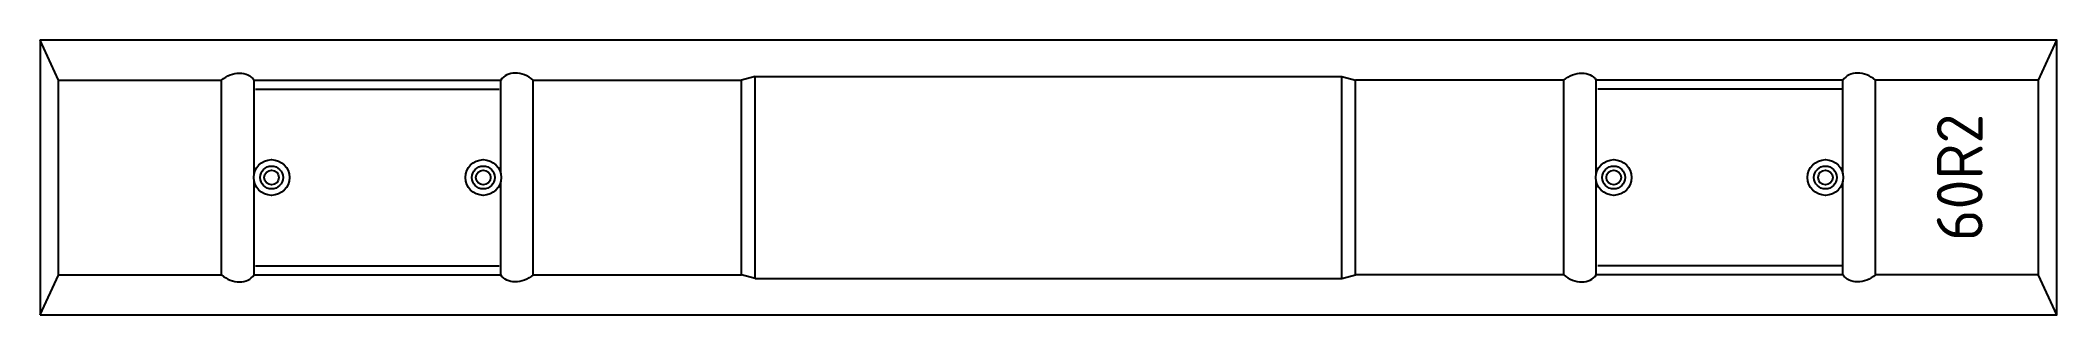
# Model space of a CAD drawing. Header units: metres. Extents: x -1.1 to 1.1, y -0.15 to 0.15.
import ezdxf
from ezdxf.enums import TextEntityAlignment as Align

# ---------------------------------------------------------------- set-up
doc = ezdxf.new("R2010")
doc.units = ezdxf.units.M
doc.styles.add('NLCS-ISO', font='NLCS-ISO.ttf')

msp = doc.modelspace()

# ---------------------------------------------------------------- linework, layer by layer
for p, q in [((-1.08, 0.1065), (-1.1, 0.15)), ((1.08, 0.1065), (1.1, 0.15)), ((-0.32, 0.1105), (-0.335, 0.1065)), ((-0.32, -0.1105), (-0.32, 0.1105)), ((-0.32, 0.1105), (0.32, 0.1105)), ((0.32, 0.1105), (0.335, 0.1065)), ((0.32, -0.1105), (0.32, 0.1105)), ((-1.08, -0.1065), (-1.08, 0.1065)), ((-1.08, 0.1065), (-0.9022, 0.1065)), ((-0.9022, -0.1065), (-0.9022, 0.1065)), ((-0.8668, 0.1065), (-0.5977, 0.1065)), ((-0.8668, 0.0039), (-0.8668, 0.1065)), ((-0.8653, 0.0965), (-0.5992, 0.0965)), ((-0.5977, 0.0043), (-0.5977, 0.1065)), ((-0.5623, -0.1065), (-0.5623, 0.1065)), ((-0.5623, -0.1065), (-0.5623, 0.1065)), ((-0.5623, 0.1065), (-0.335, 0.1065)), ((-0.335, -0.1065), (-0.335, 0.1065)), ((0.335, -0.1065), (0.335, 0.1065)), ((0.5623, 0.1065), (0.335, 0.1065)), ((0.5623, -0.1065), (0.5623, 0.1065)), ((0.5623, -0.1065), (0.5623, 0.1065)), ((0.8668, 0.1065), (0.5977, 0.1065)), ((0.5977, 0.0043), (0.5977, 0.1065)), ((0.8653, 0.0965), (0.5992, 0.0965)), ((0.8668, 0.0039), (0.8668, 0.1065)), ((0.9022, -0.1065), (0.9022, 0.1065)), ((1.08, 0.1065), (0.9022, 0.1065)), ((1.08, -0.1065), (1.08, 0.1065)), ((-0.8668, -0.1065), (-0.8668, -0.004)), ((-0.5977, -0.1065), (-0.5977, -0.0043)), ((0.5977, -0.1065), (0.5977, -0.0043)), ((0.8668, -0.1065), (0.8668, -0.0039)), ((-1.1, -0.15), (-1.08, -0.1068)), ((-1.08, -0.1065), (-0.9022, -0.1065)), ((-0.8668, -0.1065), (-0.5977, -0.1065)), ((-0.8653, -0.0965), (-0.5992, -0.0965)), ((-0.5623, -0.1065), (-0.335, -0.1065)), ((-0.32, -0.1105), (-0.335, -0.1065)), ((0.32, -0.1105), (0.335, -0.1065)), ((0.5623, -0.1065), (0.335, -0.1065)), ((0.8668, -0.1065), (0.5977, -0.1065)), ((0.8653, -0.0965), (0.5992, -0.0965)), ((1.08, -0.1065), (0.9022, -0.1065)), ((1.1, -0.15), (1.08, -0.1068)), ((-0.32, -0.1105), (0.32, -0.1105))]:
    msp.add_line(p, q)
at = {"flags": 128}
msp.add_lwpolyline([(-1.1, -0.15), (1.1, -0.15), (1.1, 0.15), (-1.1, 0.15)], close=True, dxfattribs=at)
for centre, radius in [((-0.8477, 0), 0.0195), ((-0.8477, 0), 0.0125), ((-0.8477, 0), 0.008), ((-0.6167, 0), 0.0195), ((-0.6167, 0), 0.0125), ((-0.6167, 0), 0.008), ((0.6167, 0), 0.0195), ((0.6167, 0), 0.0125), ((0.6167, 0), 0.008), ((0.8477, 0), 0.0195), ((0.8477, 0), 0.0125), ((0.8477, 0), 0.008)]:
    msp.add_circle(centre, radius)
at = {"extrusion": (0, 0, -1)}
for centre, major_axis in [((-0.8886, 0.0903), (-0.0208, -0.0175)), ((0.5759, 0.0903), (-0.0208, -0.0175)), ((-0.5759, -0.0903), (0.0208, 0.0175)), ((0.8886, -0.0903), (0.0208, 0.0175))]:
    msp.add_ellipse(centre, major_axis=major_axis, ratio=0.780371, start_param=1.570796, end_param=3.215406, dxfattribs=at)
for centre, major_axis in [((-0.5759, 0.0903), (0.0208, -0.0175)), ((0.8886, 0.0903), (0.0208, -0.0175)), ((-0.8886, -0.0903), (-0.0208, 0.0175)), ((0.5759, -0.0903), (-0.0208, 0.0175))]:
    msp.add_ellipse(centre, major_axis=major_axis, ratio=0.780371, start_param=1.570796, end_param=3.215406)

# ---------------------------------------------------------------- texts
at = {"style": 'NLCS-ISO'}
msp.add_text('60R2', height=0.05, rotation=90, dxfattribs=at).set_placement((0.9942, 0.0001), align=Align.MIDDLE_CENTER)

doc.saveas('drawing.dxf')
